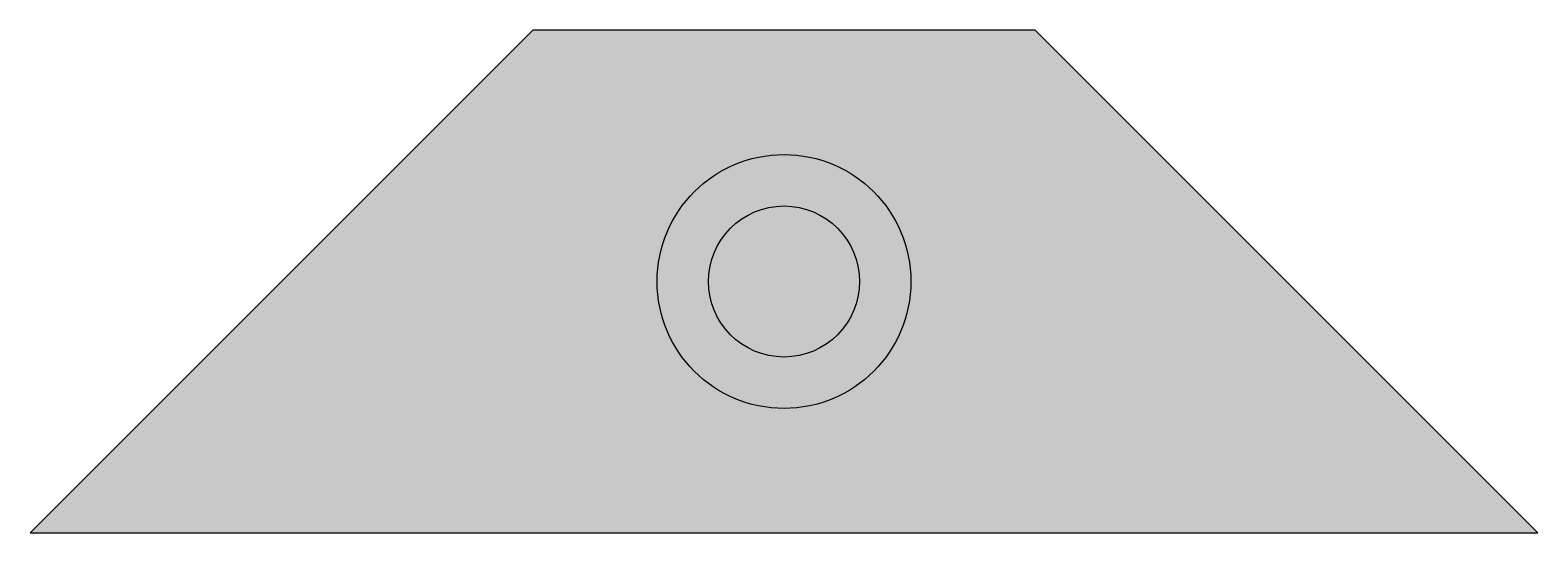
# Model space of a CAD drawing. Header units: feet. Extents: x -6 to 6, y -2 to 2.
import ezdxf

# ---------------------------------------------------------------- set-up
doc = ezdxf.new("R2010")
doc.units = ezdxf.units.FT
doc.header["$MEASUREMENT"] = 0

msp = doc.modelspace()

# ---------------------------------------------------------------- wipeouts: each hides what was drawn before it
at = {"linetype": 'Continuous'}
msp.add_wipeout([(-6, -2), (6, -2), (2, 2), (-2, 2)], dxfattribs=at)

# ---------------------------------------------------------------- next in the draw order: linework, layer by layer
msp.add_lwpolyline([(-6, -2), (6, -2), (2, 2), (-2, 2)], close=True, dxfattribs=at)
for radius in [1.01, 0.601]:
    msp.add_circle((0, 0), radius)
at = {"color": 29, "linetype": 'Continuous'}
msp.add_solid([(-6, -2), (-2, 2), (6, -2), (2, 2)], dxfattribs=at)

doc.saveas('drawing.dxf')
